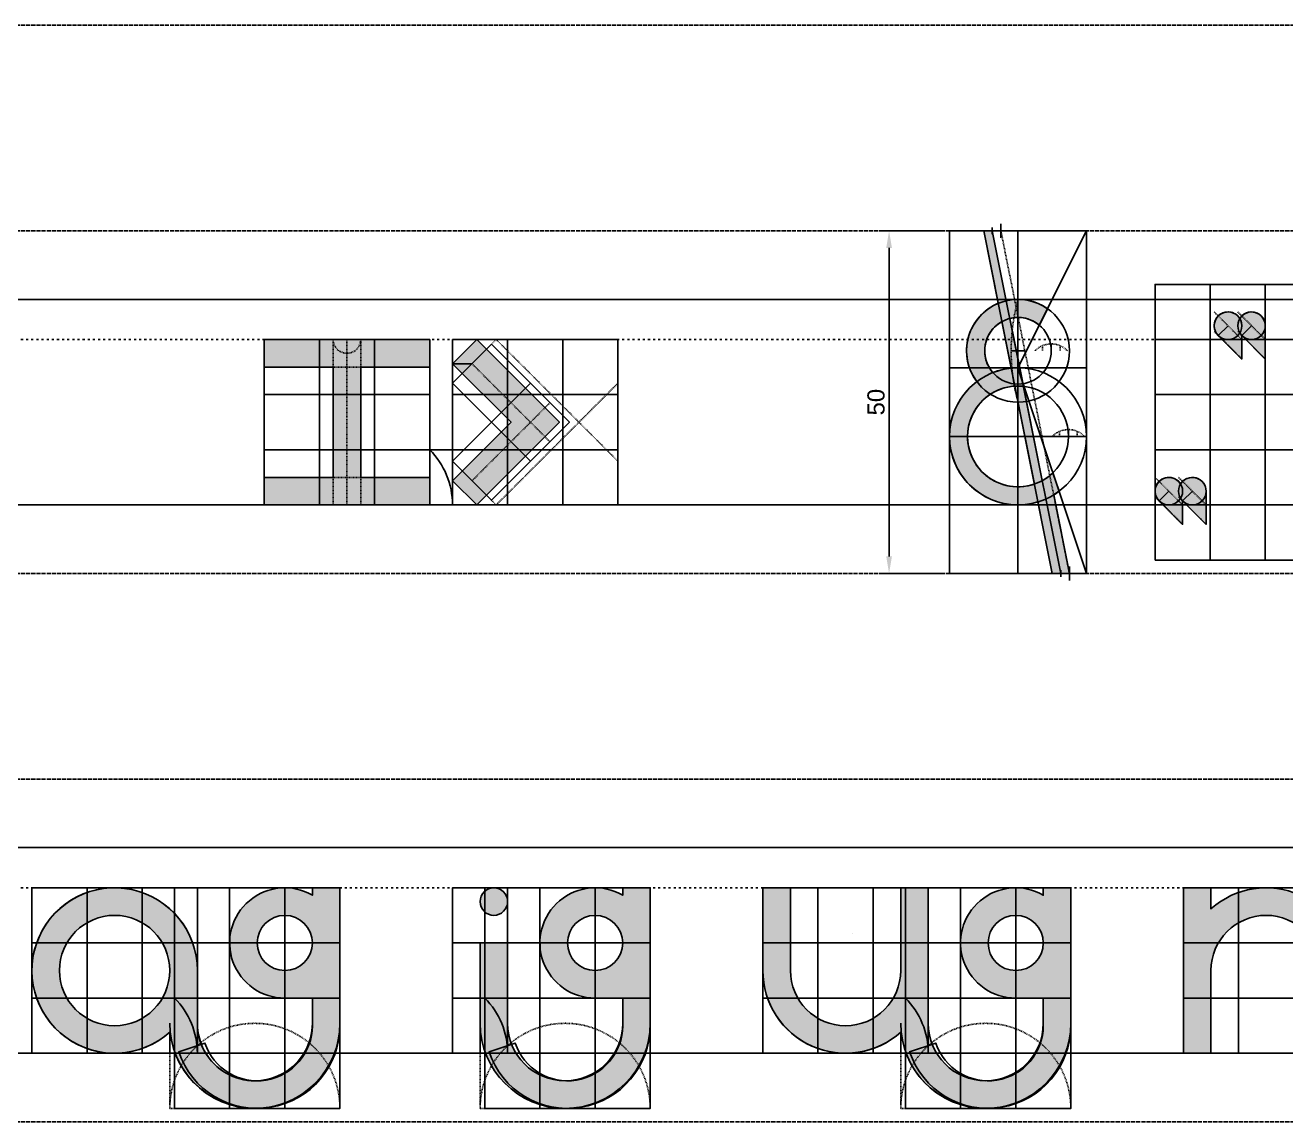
# Model space of a CAD drawing. Header units: millimetres. Extents: x -19 to 3010, y -292 to 470.
# Drawn here: x 1765.1 to 1949.1, y -250 to -90 of the extents above; entities that cross this region are included whole.
import ezdxf

# ---------------------------------------------------------------- set-up
doc = ezdxf.new("R2010")
doc.units = ezdxf.units.MM
doc.linetypes.add('ACAD_ISO02W100', pattern=[15, 12, -3])
doc.linetypes.add('ACAD_ISO03W100', pattern=[30, 12, -18])
for name, color, linetype in [('GUIDES', 252, 'Continuous'), ('guides_minor', 12, 'Continuous'), ('Lettering', 7, 'Continuous'), ('LINES', 252, 'Continuous'), ('Outlines', 5, 'Continuous')]:
    doc.layers.add(name, color=color, linetype=linetype)
doc.styles.get("Standard").update_dxf_attribs({"font": 'arial.ttf'})
doc.dimstyles.new('ISO-25', dxfattribs={"dimtxt": 2.5, "dimasz": 2.5, "dimexe": 1.25, "dimexo": 0.625, "dimtad": 1, "dimtxsty": 'Standard', "dimcen": 2.5, "dimadec": 0, "dimazin": 0, "dimtfac": 1, "dimtmove": 0, "dimatfit": 3, "dimfxl": 1, "dimarcsym": 0})

# ---------------------------------------------------------------- blocks, each defined once
blk = doc.blocks.new('*D35')
at = {"layer": 'Defpoints', "color": 0, "transparency": 16777216}
for p in [(1900.000000000001, -120.0000000000001), (1891.189309960812, -170.0000000000001), (1900.000000000001, -170.0000000000001)]:
    blk.add_point(p, dxfattribs=at)
at = {"layer": 'guides_minor', "color": 0, "lineweight": -2, "transparency": 16777216}
for p, q in [((1899.375000000001, -120.0000000000001), (1889.939309960812, -120.0000000000001)), ((1891.189309960812, -122.5000000000001), (1891.189309960812, -167.5000000000001)), ((1899.375000000001, -170.0000000000001), (1889.939309960812, -170.0000000000001))]:
    blk.add_line(p, q, dxfattribs=at)
at = {"layer": 'guides_minor', "color": 0, "transparency": 16777216}
for points in [[(1890.772643294146, -122.5000000000001), (1891.605976627479, -122.5000000000001), (1891.189309960812, -120.0000000000001)], [(1890.772643294146, -167.5000000000001), (1891.605976627479, -167.5000000000001), (1891.189309960812, -170.0000000000001)]]:
    blk.add_solid(points, dxfattribs=at)
at = {"layer": 'guides_minor', "color": 0, "transparency": 16777216, "insert": (1889.287877491508, -145.0000000000006), "char_height": 2.5, "attachment_point": 5, "rotation": 90}
blk.add_mtext('50', dxfattribs=at)

msp = doc.modelspace()

# ---------------------------------------------------------------- hatches: boundary and pattern name
at = {"layer": 'Lettering'}
h = msp.add_hatch(color=256, dxfattribs=at)
h.dxf.hatch_style = 1
edge = h.paths.add_edge_path(flags=16)
edge.add_line((1907.649880031897, -133.2494001594819), (1909.009828545175, -140.0491427258729))
edge.add_arc((1909.999999999999, -149.9999999999974), 9.999999999997348, 95.68257616490367, 111.4656151272185)
edge.add_arc((1910, -137.5), 4.857022016492215, 118.93782713815031, 221.111592583332, ccw=False)
edge = h.paths.add_edge_path(flags=16)
edge.add_line((1909.531581032242, -142.6579051612094), (1912.391495890835, -156.9574794541753))
edge.add_arc((1910.000000000001, -149.9999999999999), 7.35702201649214, 93.65047107890302, 288.9693938691389, ccw=False)
edge = h.paths.add_edge_path()
edge.add_line((1910.25, -140), (1908.808289049058, -132.7914452452907))
edge.add_arc((1910, -137.5), 4.857022016492218, 50.126738115094895, 104.2030126055655, ccw=False)
edge.add_line((1913.113795773895, -133.7724084522092), (1914.316624790355, -131.3667504192892))
edge.add_arc((1910, -137.5), 7.500000000000038, 54.86184382347548, 103.183037244728)
edge.add_line((1908.289530302748, -130.1976515137401), (1906.25, -120))
edge.add_line((1906.25, -120), (1905, -120))
edge.add_line((1905, -120), (1907.115384615385, -130.5769230769231))
edge.add_arc((1910, -137.5000000000001), 7.499999999999982, 112.6198649480393, 216.8698976458435)
edge.add_arc((1910, -150.0000000000001), 10.00000000000005, 126.8698976458438, 286.9372887831337)
edge.add_line((1912.913248377902, -159.5662418895118), (1915, -170))
edge.add_line((1915, -170), (1917.5, -170))
edge.add_line((1917.5, -170), (1915.207427313526, -158.5371365676289))
edge.add_arc((1910, -150.0000000000011), 9.999999999999265, 301.3820856442624, 306.8698976458488)
edge.add_line((1916, -158.0000000000001), (1915.100613552064, -155.3018406561922))
edge.add_arc((1910, -149.9999999999996), 7.357022016492848, 298.761003870647, 313.8917974756862, ccw=False)
edge.add_line((1913.539883663024, -156.4494183151202), (1910.25, -140))
h = msp.add_hatch(color=256, dxfattribs=at)
h.dxf.hatch_style = 1
edge = h.paths.add_edge_path()
edge.add_arc((1944.082912447177, -133.8460197409578), 2.011844635311142, 360, 508.6002851907454, ccw=False)
edge.add_line((1946.094757082487, -133.8460197409578), (1946.094757082488, -138.7030423449138))
edge.add_line((1946.094757082488, -138.7030423449138), (1942.660323462854, -135.2686087252798))
edge.add_line((1942.660323462854, -135.2686087252798), (1942.660323462854, -138.7030423449138))
edge.add_line((1942.660323462854, -138.7030423449138), (1939.225889843221, -135.26860872528))
edge.add_arc((1940.648478827543, -133.846019740975), 2.011844635299109, 31.399714810037608, 224.9999999996446, ccw=False)
h = msp.add_hatch(color=256, dxfattribs=at)
h.dxf.hatch_style = 1
h.paths.add_polyline_path([(1800, -135.857864376269), (1800, -139.8815536468909), (1810.059223176554, -139.8815536468909), (1810.059223176554, -155.9763107293782), (1800, -155.9763107293782), (1800, -160), (1824.142135623731, -160), (1824.142135623731, -155.976310729378), (1814.082912447177, -155.9763107293783), (1814.082912447176, -139.8815536468909), (1824.142135623731, -139.8815536468909), (1824.142135623731, -135.857864376269)])
h.paths.add_polyline_path([(1831.011002862998, -135.8578643762693), (1827.475468957064, -139.3933982822019), (1836.011002862997, -147.9289321881347), (1827.475468957065, -156.4644660940674), (1831.011002862997, -160.0000000000003), (1843.082070674863, -147.9289321881348)])
h = msp.add_hatch(color=256, dxfattribs=at)
h.dxf.hatch_style = 1
edge = h.paths.add_edge_path()
edge.add_arc((1935.446278254944, -157.9881553646887), 2.011844635311142, 360, 508.6002851907454, ccw=False)
edge.add_line((1937.458122890255, -157.9881553646887), (1937.458122890255, -162.8451779686447))
edge.add_line((1937.458122890255, -162.8451779686447), (1934.023689270622, -159.4107443490107))
edge.add_line((1934.023689270622, -159.4107443490107), (1934.023689270622, -162.8451779686447))
edge.add_line((1934.023689270622, -162.8451779686447), (1930.589255650989, -159.4107443490109))
edge.add_arc((1932.011844635311, -157.988155364706), 2.011844635299109, 31.399714810037608, 224.9999999996446, ccw=False)
h = msp.add_hatch(color=256, dxfattribs=at)
h.dxf.hatch_style = 1
edge = h.paths.add_edge_path(flags=16)
edge.add_arc((1778.165824894352, -227.9289321881345), 8.04737854124346, 0, 360)
edge = h.paths.add_edge_path(flags=16)
edge.add_arc((1802.998316455371, -223.9052429175127), 4.023689270621844, 0, 360)
edge = h.paths.add_edge_path()
edge.add_arc((1798.629449216106, -235.6311327641399), 8.392556509888436, 179.9999999767458, 360.0000000232542)
edge.add_line((1807.022005725993, -235.6311327641399), (1807.022005725993, -231.9526214587563))
edge.add_line((1807.022005725993, -231.9526214587563), (1802.998316455372, -231.9526214587564))
edge.add_arc((1802.998316455372, -223.9052429175127), 8.047378541243626, 60.00000000000159, 270, ccw=False)
edge.add_line((1807.022005725993, -216.9360086669259), (1807.022005725993, -215.857864376269))
edge.add_line((1807.022005725993, -215.857864376269), (1811.045694996615, -215.857864376269))
edge.add_line((1811.045694996615, -215.857864376269), (1811.045694996615, -235.6311327607337))
edge.add_arc((1798.62944921611, -235.6311327607341), 12.41624578050494, -174.27204695469925, 2.1032064978498966e-12, ccw=False)
edge.add_arc((1778.165824894352, -227.9289321881346), 12.07106781186576, 2.8421709430404007e-13, 312.2063314718353, ccw=False)
edge.add_line((1790.236892706218, -227.9289321881345), (1790.236892706218, -235.6311327641399))
h = msp.add_hatch(color=256, dxfattribs=at)
h.dxf.hatch_style = 1
edge = h.paths.add_edge_path()
edge.add_line((1852.307960518083, -235.6311327607337), (1852.307960518083, -231.9526214587563))
edge.add_line((1852.307960518083, -231.9526214587563), (1848.284271247462, -231.9526214587564))
edge.add_arc((1848.284271247462, -223.9052429175127), 8.047378541243688, 60.00000000000159, 270, ccw=False)
edge.add_line((1852.307960518083, -216.9360086669259), (1852.307960518083, -215.857864376269))
edge.add_line((1852.307960518083, -215.857864376269), (1856.331649788705, -215.857864376269))
edge.add_line((1856.331649788705, -215.857864376269), (1856.331649788705, -235.6311327607337))
edge.add_arc((1843.915404008195, -235.6311327607337), 12.41624578050983, -180, 0, ccw=False)
edge.add_line((1831.499158227685, -235.6311327607337), (1831.499158227685, -223.9052429175127))
edge.add_line((1831.499158227685, -223.9052429175127), (1835.522847498307, -223.9052429175127))
edge.add_line((1835.522847498307, -223.9052429175127), (1835.522847498307, -235.6311327607337))
edge.add_arc((1843.915404008195, -235.6311327607337), 8.392556509887982, 180, 360)
edge = h.paths.add_edge_path(flags=17)
edge.add_arc((1833.511002862997, -217.86970901158), 2.011844635310979, 0, 360)
edge = h.paths.add_edge_path(flags=16)
edge.add_arc((1848.284271247462, -223.9052429175127), 4.023689270621844, 0, 360)
h = msp.add_hatch(color=256, dxfattribs=at)
h.dxf.hatch_style = 1
edge = h.paths.add_edge_path()
edge.add_arc((1905.296115882772, -235.6311327607337), 8.392556509888209, -180, 0, ccw=False)
edge.add_line((1896.903559372884, -235.6311327607337), (1896.903559372884, -215.8578643762691))
edge.add_line((1896.903559372884, -215.8578643762691), (1892.879870102262, -215.8578643762691))
edge.add_line((1892.879870102262, -215.8578643762691), (1892.879870102262, -227.9289321881346))
edge.add_arc((1884.832491561019, -227.9289321881346), 8.047378541243688, -180, 0, ccw=False)
edge.add_line((1876.785113019775, -227.9289321881346), (1876.785113019775, -215.8578643762691))
edge.add_line((1876.785113019775, -215.8578643762691), (1872.761423749153, -215.8578643762691))
edge.add_line((1872.761423749153, -215.8578643762691), (1872.761423749153, -227.9289321881346))
edge.add_arc((1884.832491561019, -227.9289321881342), 12.07106781186576, 180.0000000000016, 312.2063314717713)
edge.add_arc((1905.296115882772, -235.6311327607347), 12.4162457805105, 185.7279530453359, 360.0000000000045)
edge.add_line((1917.712361663283, -235.6311327607337), (1917.712361663283, -215.8578643762692))
edge.add_line((1917.712361663283, -215.8578643762692), (1913.688672392661, -215.8578643762692))
edge.add_line((1913.68867239266, -215.8578643762692), (1913.68867239266, -216.936008666926))
edge.add_arc((1909.664983122039, -223.9052429175129), 8.047378541243626, 60.00000000000161, 270)
edge.add_line((1909.664983122039, -231.9526214587565), (1913.68867239266, -231.9526214587564))
edge.add_line((1913.68867239266, -231.9526214587564), (1913.68867239266, -235.6311327607337))
edge = h.paths.add_edge_path(flags=16)
edge.add_arc((1909.664983122039, -223.9052429175129), 4.023689270621844, 0, 360)
h = msp.add_hatch(color=256, dxfattribs=at)
h.dxf.hatch_style = 1
edge = h.paths.add_edge_path()
edge.add_line((1975.069384267238, -235.6311327607338), (1975.069384267238, -231.9526214587563))
edge.add_line((1975.069384267238, -231.9526214587563), (1971.045694996616, -231.9526214587564))
edge.add_arc((1971.045694996616, -223.9052429175127), 8.047378541243688, 60.00000000000159, 270, ccw=False)
edge.add_line((1975.069384267238, -216.9360086669259), (1975.069384267238, -215.857864376269))
edge.add_line((1975.069384267238, -215.857864376269), (1979.09307353786, -215.857864376269))
edge.add_line((1979.09307353786, -215.857864376269), (1979.093073537859, -235.6311327607338))
edge.add_arc((1966.67682775735, -235.6311327607338), 12.41624578050983, -180, 0, ccw=False)
edge.add_line((1954.26058197684, -235.6311327607338), (1954.26058197684, -227.9289321881345))
edge.add_arc((1946.213203435596, -227.9289321881345), 8.047378541243688, 0, 180)
edge.add_line((1938.165824894353, -227.9289321881345), (1938.165824894353, -240))
edge.add_line((1938.165824894353, -240), (1934.142135623731, -240))
edge.add_line((1934.142135623731, -240), (1934.142135623731, -215.857864376269))
edge.add_line((1934.142135623731, -215.857864376269), (1938.165824894353, -215.857864376269))
edge.add_line((1938.165824894353, -215.857864376269), (1938.165824894353, -218.9316894586876))
edge.add_arc((1946.213203435596, -227.9289321881346), 12.0710678118654, 2.8421709430404007e-13, 131.8103148957777, ccw=False)
edge.add_line((1958.284271247462, -227.9289321881345), (1958.284271247462, -235.6311327607338))
edge.add_arc((1966.67682775735, -235.6311327607338), 8.392556509887982, 180, 360)
edge = h.paths.add_edge_path(flags=16)
edge.add_arc((1971.045694996616, -223.9052429175127), 4.023689270621844, 0, 360)

# ---------------------------------------------------------------- linework, layer by layer
at = {"layer": 'GUIDES', "linetype": 'ACAD_ISO02W100', "ltscale": 0.005}
for p, q in [((1812.071067811866, -135.857864376269), (1812.071067811866, -160)), ((1800, -139.8815536468909), (1824.142135623731, -139.8815536468909)), ((1800, -155.9763107293782), (1824.142135623731, -155.9763107293782))]:
    msp.add_line(p, q, dxfattribs=at)
at = {"layer": 'GUIDES'}
for points in [[(1900, -130), (1910, -130), (1910, -120), (1900, -120)], [(1910, -130), (1920, -130), (1920, -120), (1910, -120)], [(1930, -135.857864376269), (1938.047378541244, -135.857864376269), (1938.047378541244, -127.8104858350254), (1930, -127.8104858350254)], [(1938.047378541244, -135.857864376269), (1946.094757082487, -135.857864376269), (1946.094757082487, -127.8104858350254), (1938.047378541244, -127.8104858350254)], [(1946.094757082487, -135.857864376269), (1954.142135623731, -135.857864376269), (1954.142135623731, -127.8104858350254), (1946.094757082487, -127.8104858350254)], [(1900, -140), (1910, -140), (1910, -130), (1900, -130)], [(1910, -140), (1920, -140), (1920, -130), (1910, -130)], [(1800, -143.9052429175127), (1808.047378541244, -143.9052429175127), (1808.047378541244, -135.857864376269), (1800, -135.857864376269)], [(1808.047378541244, -143.9052429175127), (1816.094757082487, -143.9052429175127), (1816.094757082487, -135.857864376269), (1808.047378541244, -135.857864376269)], [(1816.094757082487, -143.9052429175127), (1824.142135623731, -143.9052429175127), (1824.142135623731, -135.857864376269), (1816.094757082487, -135.857864376269)], [(1827.475468957065, -143.905242917513), (1835.522847498308, -143.905242917513), (1835.522847498308, -135.8578643762693), (1827.475468957065, -135.8578643762693)], [(1835.522847498308, -143.905242917513), (1843.570226039552, -143.905242917513), (1843.570226039552, -135.8578643762693), (1835.522847498308, -135.8578643762693)], [(1843.570226039552, -143.905242917513), (1851.617604580795, -143.905242917513), (1851.617604580795, -135.8578643762693), (1843.570226039552, -135.8578643762693)], [(1930, -143.9052429175127), (1938.047378541244, -143.9052429175127), (1938.047378541244, -135.857864376269), (1930, -135.857864376269)], [(1938.047378541244, -143.9052429175127), (1946.094757082487, -143.9052429175127), (1946.094757082487, -135.857864376269), (1938.047378541244, -135.857864376269)], [(1946.094757082487, -143.9052429175127), (1954.142135623731, -143.9052429175127), (1954.142135623731, -135.857864376269), (1946.094757082487, -135.857864376269)], [(1900, -150), (1910, -150), (1910, -140), (1900, -140)], [(1910, -150), (1920, -150), (1920, -140), (1910, -140)], [(1800, -151.9526214587563), (1808.047378541244, -151.9526214587563), (1808.047378541244, -143.9052429175127), (1800, -143.9052429175127)], [(1808.047378541244, -151.9526214587563), (1816.094757082487, -151.9526214587563), (1816.094757082487, -143.9052429175127), (1808.047378541244, -143.9052429175127)], [(1816.094757082487, -151.9526214587563), (1824.142135623731, -151.9526214587563), (1824.142135623731, -143.9052429175127), (1816.094757082487, -143.9052429175127)], [(1827.475468957065, -151.9526214587566), (1835.522847498308, -151.9526214587566), (1835.522847498308, -143.905242917513), (1827.475468957065, -143.905242917513)], [(1835.522847498308, -151.9526214587566), (1843.570226039552, -151.9526214587566), (1843.570226039552, -143.905242917513), (1835.522847498308, -143.905242917513)], [(1843.570226039552, -151.9526214587566), (1851.617604580795, -151.9526214587566), (1851.617604580795, -143.905242917513), (1843.570226039552, -143.905242917513)], [(1930, -151.9526214587563), (1938.047378541244, -151.9526214587563), (1938.047378541244, -143.9052429175127), (1930, -143.9052429175127)], [(1938.047378541244, -151.9526214587563), (1946.094757082487, -151.9526214587563), (1946.094757082487, -143.9052429175127), (1938.047378541244, -143.9052429175127)], [(1946.094757082487, -151.9526214587563), (1954.142135623731, -151.9526214587563), (1954.142135623731, -143.9052429175127), (1946.094757082487, -143.9052429175127)], [(1900, -160), (1910, -160), (1910, -150), (1900, -150)], [(1910, -160), (1920, -160), (1920, -150), (1910, -150)], [(1800, -160), (1808.047378541244, -160), (1808.047378541244, -151.9526214587563), (1800, -151.9526214587563)], [(1808.047378541244, -160), (1816.094757082487, -160), (1816.094757082487, -151.9526214587563), (1808.047378541244, -151.9526214587563)], [(1816.094757082487, -160), (1824.142135623731, -160), (1824.142135623731, -151.9526214587563), (1816.094757082487, -151.9526214587563)], [(1827.475468957065, -160.0000000000003), (1824.142135623731, -160.0000000000003), (1824.142135623731, -151.9526214587566), (1827.475468957065, -151.9526214587566)], [(1827.475468957065, -160.0000000000003), (1835.522847498308, -160.0000000000003), (1835.522847498308, -151.9526214587566), (1827.475468957065, -151.9526214587566)], [(1835.522847498308, -160.0000000000003), (1843.570226039552, -160.0000000000003), (1843.570226039552, -151.9526214587566), (1835.522847498308, -151.9526214587566)], [(1843.570226039552, -160.0000000000003), (1851.617604580795, -160.0000000000003), (1851.617604580795, -151.9526214587566), (1843.570226039552, -151.9526214587566)], [(1930, -160), (1938.047378541244, -160), (1938.047378541244, -151.9526214587563), (1930, -151.9526214587563)], [(1938.047378541244, -160), (1946.094757082487, -160), (1946.094757082487, -151.9526214587563), (1938.047378541244, -151.9526214587563)], [(1946.094757082487, -160), (1954.142135623731, -160), (1954.142135623731, -151.9526214587563), (1946.094757082487, -151.9526214587563)], [(1900, -170), (1910, -170), (1910, -160), (1900, -160)], [(1910, -170), (1920, -170), (1920, -160), (1910, -160)], [(1930, -168.0473785412437), (1938.047378541244, -168.0473785412437), (1938.047378541244, -160), (1930, -160)], [(1938.047378541244, -168.0473785412437), (1946.094757082487, -168.0473785412437), (1946.094757082487, -160), (1938.047378541244, -160)], [(1946.094757082487, -168.0473785412437), (1954.142135623731, -168.0473785412437), (1954.142135623731, -160), (1946.094757082487, -160)], [(1766.094757082487, -223.9052429175127), (1774.142135623731, -223.9052429175127), (1774.142135623731, -215.857864376269), (1766.094757082487, -215.857864376269)], [(1774.142135623731, -223.9052429175127), (1782.189514164975, -223.9052429175127), (1782.189514164975, -215.857864376269), (1774.142135623731, -215.857864376269)], [(1782.189514164975, -223.9052429175127), (1790.236892706218, -223.9052429175127), (1790.236892706218, -215.857864376269), (1782.189514164975, -215.857864376269)], [(1786.903559372885, -223.9052429175128), (1794.950937914129, -223.9052429175128), (1794.950937914129, -215.8578643762691), (1786.903559372885, -215.8578643762691)], [(1794.950937914129, -223.9052429175128), (1802.998316455372, -223.9052429175128), (1802.998316455372, -215.8578643762691), (1794.950937914129, -215.8578643762691)], [(1802.998316455372, -223.9052429175128), (1811.045694996616, -223.9052429175128), (1811.045694996616, -215.8578643762691), (1802.998316455372, -215.8578643762691)], [(1827.475468957065, -223.9052429175127), (1835.522847498308, -223.9052429175127), (1835.522847498308, -215.857864376269), (1827.475468957065, -215.857864376269)], [(1832.189514164975, -223.9052429175128), (1840.236892706219, -223.9052429175128), (1840.236892706219, -215.8578643762691), (1832.189514164975, -215.8578643762691)], [(1840.236892706219, -223.9052429175128), (1848.284271247463, -223.9052429175128), (1848.284271247463, -215.8578643762691), (1840.236892706219, -215.8578643762691)], [(1848.284271247463, -223.9052429175128), (1856.331649788706, -223.9052429175128), (1856.331649788706, -215.8578643762691), (1848.284271247463, -215.8578643762691)], [(1872.761423749154, -223.9052429175128), (1880.808802290398, -223.9052429175128), (1880.808802290398, -215.8578643762691), (1872.761423749154, -215.8578643762691)], [(1880.808802290398, -223.9052429175128), (1888.856180831642, -223.9052429175128), (1888.856180831642, -215.8578643762691), (1880.808802290398, -215.8578643762691)], [(1888.856180831642, -223.9052429175128), (1896.903559372886, -223.9052429175128), (1896.903559372886, -215.8578643762691), (1888.856180831642, -215.8578643762691)], [(1893.570226039552, -223.9052429175129), (1901.617604580796, -223.9052429175129), (1901.617604580796, -215.8578643762692), (1893.570226039552, -215.8578643762692)], [(1901.617604580796, -223.9052429175129), (1909.66498312204, -223.9052429175129), (1909.66498312204, -215.8578643762692), (1901.617604580796, -215.8578643762692)], [(1909.66498312204, -223.9052429175129), (1917.712361663283, -223.9052429175129), (1917.712361663283, -215.8578643762692), (1909.66498312204, -215.8578643762692)], [(1934.142135623732, -223.9052429175127), (1942.189514164976, -223.9052429175127), (1942.189514164976, -215.857864376269), (1934.142135623732, -215.857864376269)], [(1942.189514164976, -223.9052429175127), (1950.236892706219, -223.9052429175127), (1950.236892706219, -215.857864376269), (1942.189514164976, -215.857864376269)], [(1885.857864376269, -222.4973756355321), (1885.857864376269, -222.4973756355321)], [(1766.094757082487, -231.9526214587563), (1774.142135623731, -231.9526214587563), (1774.142135623731, -223.9052429175127), (1766.094757082487, -223.9052429175127)], [(1774.142135623731, -231.9526214587563), (1782.189514164975, -231.9526214587563), (1782.189514164975, -223.9052429175127), (1774.142135623731, -223.9052429175127)], [(1782.189514164975, -231.9526214587563), (1790.236892706218, -231.9526214587563), (1790.236892706218, -223.9052429175127), (1782.189514164975, -223.9052429175127)], [(1786.903559372885, -231.9526214587564), (1794.950937914129, -231.9526214587564), (1794.950937914129, -223.9052429175128), (1786.903559372885, -223.9052429175128)], [(1794.950937914129, -231.9526214587564), (1802.998316455372, -231.9526214587564), (1802.998316455372, -223.9052429175128), (1794.950937914129, -223.9052429175128)], [(1802.998316455372, -231.9526214587564), (1811.045694996616, -231.9526214587564), (1811.045694996616, -223.9052429175128), (1802.998316455372, -223.9052429175128)], [(1827.475468957065, -231.9526214587563), (1835.522847498308, -231.9526214587563), (1835.522847498308, -223.9052429175127), (1827.475468957065, -223.9052429175127)], [(1832.189514164975, -231.9526214587564), (1840.236892706219, -231.9526214587564), (1840.236892706219, -223.9052429175128), (1832.189514164975, -223.9052429175128)], [(1840.236892706219, -231.9526214587564), (1848.284271247463, -231.9526214587564), (1848.284271247463, -223.9052429175128), (1840.236892706219, -223.9052429175128)], [(1848.284271247463, -231.9526214587564), (1856.331649788706, -231.9526214587564), (1856.331649788706, -223.9052429175128), (1848.284271247463, -223.9052429175128)], [(1872.761423749154, -231.9526214587564), (1880.808802290398, -231.9526214587564), (1880.808802290398, -223.9052429175128), (1872.761423749154, -223.9052429175128)], [(1880.808802290398, -231.9526214587564), (1888.856180831642, -231.9526214587564), (1888.856180831642, -223.9052429175128), (1880.808802290398, -223.9052429175128)], [(1888.856180831642, -231.9526214587564), (1896.903559372886, -231.9526214587564), (1896.903559372886, -223.9052429175128), (1888.856180831642, -223.9052429175128)], [(1893.570226039552, -231.9526214587564), (1901.617604580796, -231.9526214587564), (1901.617604580796, -223.9052429175129), (1893.570226039552, -223.9052429175129)], [(1901.617604580796, -231.9526214587564), (1909.66498312204, -231.9526214587564), (1909.66498312204, -223.9052429175129), (1901.617604580796, -223.9052429175129)], [(1909.66498312204, -231.9526214587564), (1917.712361663283, -231.9526214587564), (1917.712361663283, -223.9052429175129), (1909.66498312204, -223.9052429175129)], [(1934.142135623732, -231.9526214587563), (1942.189514164976, -231.9526214587563), (1942.189514164976, -223.9052429175127), (1934.142135623732, -223.9052429175127)], [(1942.189514164976, -231.9526214587563), (1950.236892706219, -231.9526214587563), (1950.236892706219, -223.9052429175127), (1942.189514164976, -223.9052429175127)], [(1766.094757082487, -240), (1774.142135623731, -240), (1774.142135623731, -231.9526214587563), (1766.094757082487, -231.9526214587563)], [(1774.142135623731, -240), (1782.189514164975, -240), (1782.189514164975, -231.9526214587563), (1774.142135623731, -231.9526214587563)], [(1782.189514164975, -240), (1790.236892706218, -240), (1790.236892706218, -231.9526214587563), (1782.189514164975, -231.9526214587563)], [(1786.903559372885, -240.0000000000001), (1794.950937914129, -240.0000000000001), (1794.950937914129, -231.9526214587564), (1786.903559372885, -231.9526214587564)], [(1790.236892706218, -240), (1786.903559372885, -240), (1786.903559372885, -231.9526214587563), (1790.236892706218, -231.9526214587563)], [(1794.950937914129, -240.0000000000001), (1802.998316455372, -240.0000000000001), (1802.998316455372, -231.9526214587564), (1794.950937914129, -231.9526214587564)], [(1802.998316455372, -240.0000000000001), (1811.045694996616, -240.0000000000001), (1811.045694996616, -231.9526214587564), (1802.998316455372, -231.9526214587564)], [(1827.475468957065, -240), (1835.522847498308, -240), (1835.522847498308, -231.9526214587563), (1827.475468957065, -231.9526214587563)], [(1832.189514164975, -240.0000000000001), (1840.236892706219, -240.0000000000001), (1840.236892706219, -231.9526214587564), (1832.189514164975, -231.9526214587564)], [(1835.522847498308, -240), (1832.189514164975, -240), (1832.189514164975, -231.9526214587563), (1835.522847498308, -231.9526214587563)], [(1840.236892706219, -240.0000000000001), (1848.284271247463, -240.0000000000001), (1848.284271247463, -231.9526214587564), (1840.236892706219, -231.9526214587564)], [(1848.284271247463, -240.0000000000001), (1856.331649788706, -240.0000000000001), (1856.331649788706, -231.9526214587564), (1848.284271247463, -231.9526214587564)], [(1872.761423749154, -240.0000000000001), (1880.808802290398, -240.0000000000001), (1880.808802290398, -231.9526214587564), (1872.761423749154, -231.9526214587564)], [(1880.808802290398, -240.0000000000001), (1888.856180831642, -240.0000000000001), (1888.856180831642, -231.9526214587564), (1880.808802290398, -231.9526214587564)], [(1888.856180831642, -240.0000000000001), (1896.903559372886, -240.0000000000001), (1896.903559372886, -231.9526214587564), (1888.856180831642, -231.9526214587564)], [(1893.570226039552, -240.0000000000001), (1901.617604580796, -240.0000000000001), (1901.617604580796, -231.9526214587564), (1893.570226039552, -231.9526214587564)], [(1896.903559372886, -240.0000000000001), (1893.570226039552, -240.0000000000001), (1893.570226039552, -231.9526214587564), (1896.903559372886, -231.9526214587564)], [(1901.617604580796, -240.0000000000001), (1909.66498312204, -240.0000000000001), (1909.66498312204, -231.9526214587564), (1901.617604580796, -231.9526214587564)], [(1909.66498312204, -240.0000000000001), (1917.712361663283, -240.0000000000001), (1917.712361663283, -231.9526214587564), (1909.66498312204, -231.9526214587564)], [(1934.142135623732, -240), (1942.189514164976, -240), (1942.189514164976, -231.9526214587563), (1934.142135623732, -231.9526214587563)], [(1942.189514164976, -240), (1950.236892706219, -240), (1950.236892706219, -231.9526214587563), (1942.189514164976, -231.9526214587563)], [(1786.903559372885, -248.0473785412437), (1794.950937914129, -248.0473785412437), (1794.950937914129, -240.0000000000001), (1786.903559372885, -240.0000000000001)], [(1794.950937914129, -248.0473785412437), (1802.998316455372, -248.0473785412437), (1802.998316455372, -240.0000000000001), (1794.950937914129, -240.0000000000001)], [(1802.998316455372, -248.0473785412437), (1811.045694996616, -248.0473785412437), (1811.045694996616, -240.0000000000001), (1802.998316455372, -240.0000000000001)], [(1832.189514164975, -248.0473785412437), (1840.236892706219, -248.0473785412437), (1840.236892706219, -240.0000000000001), (1832.189514164975, -240.0000000000001)], [(1840.236892706219, -248.0473785412437), (1848.284271247463, -248.0473785412437), (1848.284271247463, -240.0000000000001), (1840.236892706219, -240.0000000000001)], [(1848.284271247463, -248.0473785412437), (1856.331649788706, -248.0473785412437), (1856.331649788706, -240.0000000000001), (1848.284271247463, -240.0000000000001)], [(1893.570226039552, -248.0473785412438), (1901.617604580796, -248.0473785412438), (1901.617604580796, -240.0000000000001), (1893.570226039552, -240.0000000000001)], [(1901.617604580796, -248.0473785412438), (1909.66498312204, -248.0473785412438), (1909.66498312204, -240.0000000000001), (1901.617604580796, -240.0000000000001)], [(1909.66498312204, -248.0473785412438), (1917.712361663283, -248.0473785412438), (1917.712361663283, -240.0000000000001), (1909.66498312204, -240.0000000000001)]]:
    msp.add_lwpolyline(points, close=True, dxfattribs=at)
for centre, radius, end in [((1816.094757082487, -160.0000000000003), 11.38071187457698, 45.00000000000821), ((1778.856180831641, -240), 11.38071187457704, 45.00000000000818), ((1824.142135623732, -240), 11.38071187457704, 45.00000000000818), ((1885.522847498309, -240.0000000000001), 11.38071187457704, 45.00000000000818)]:
    msp.add_arc(centre, radius, 0, end, dxfattribs=at)
at = {"layer": 'guides_minor'}
for p, q in [((1906.25, -120.5), (1906.25, -119.5)), ((1907.5, -121), (1907.5, -119)), ((1905, -120), (1915, -170)), ((1906.25, -120), (1916.25, -170)), ((1920, -120), (1910, -140)), ((1940.648478827543, -133.8460197409578), (1939.225889843221, -135.26860872528)), ((1944.082912447176, -133.8460197409578), (1942.660323462854, -135.26860872528)), ((1911, -137.5), (1909, -137.5)), ((1914.857022016492, -137.5000000000004), (1914.857022016492, -136.5000000000003)), ((1830.320646925709, -139.3933982822021), (1827.475468957065, -139.3933982822022)), ((1910, -140), (1920, -170)), ((1917.357022016492, -150.0000000000004), (1917.357022016492, -149.0000000000003)), ((1932.011844635311, -157.9881553646887), (1930.589255650988, -159.4107443490109)), ((1935.446278254944, -157.9881553646887), (1934.023689270622, -159.4107443490109)), ((1917.5, -171), (1917.5, -169)), ((1916.25, -170.5), (1916.25, -169.5))]:
    msp.add_line(p, q, dxfattribs=at)
at = {"layer": 'guides_minor', "linetype": 'ACAD_ISO03W100', "ltscale": 0.005}
msp.add_line((1907.5, -120), (1917.5, -170), dxfattribs=at)
at = {"layer": 'guides_minor', "linetype": 'ACAD_ISO02W100', "ltscale": 0.005}
for p, q in [((1938.636634192232, -131.8341751056468), (1942.660323462854, -135.8578643762687)), ((1942.071067811866, -131.8341751056468), (1946.094757082487, -135.8578643762687)), ((1810.059223176554, -135.857864376269), (1810.059223176554, -160)), ((1814.082912447176, -135.857864376269), (1814.082912447176, -160)), ((1833.165824894353, -136.5482203135578), (1833.856180831642, -135.8578643762693)), ((1833.856180831642, -135.8578643762693), (1851.617604580795, -153.6192881254233)), ((1938.636634192232, -134.6793530742917), (1942.660323462854, -138.7030423449138)), ((1942.071067811866, -134.6793530742917), (1946.094757082488, -138.7030423449138)), ((1913.576831328916, -136.7603387571891), (1913.576831328916, -137.5000000000004)), ((1916.137212704069, -136.7603387571891), (1916.137212704069, -137.5000000000004)), ((1830.320646925709, -139.3933982822021), (1841.701358800286, -150.774110156779)), ((1833.856180831641, -160.0000000000003), (1851.617604580795, -142.2385762508463)), ((1830.320646925709, -156.4644660940676), (1841.701358800286, -145.0837542194906)), ((1916.076831328916, -149.2603387571891), (1916.076831328916, -150.0000000000004)), ((1918.637212704069, -149.2603387571891), (1918.637212704069, -150.0000000000004)), ((1930, -155.9763107293778), (1934.023689270622, -159.9999999999997)), ((1933.434433619633, -155.9763107293778), (1937.458122890255, -159.9999999999997)), ((1833.165824894353, -159.3096440627118), (1833.856180831641, -160.0000000000003)), ((1930, -158.8214886980226), (1934.023689270622, -162.8451779686447)), ((1933.434433619634, -158.8214886980226), (1937.458122890255, -162.8451779686447)), ((1786.213203435597, -240), (1786.213203435597, -248.0473785412437)), ((1831.499158227686, -240), (1831.499158227686, -248.0473785412437)), ((1892.879870102263, -240.0000000000001), (1892.879870102263, -248.0473785412438)), ((1786.213203435597, -248.0473785412437), (1811.045694996616, -248.0473785412437)), ((1831.499158227686, -248.0473785412437), (1856.331649788706, -248.0473785412437)), ((1892.879870102263, -248.0473785412438), (1917.712361663283, -248.0473785412438))]:
    msp.add_line(p, q, dxfattribs=at)
at = {"layer": 'guides_minor'}
for points in [[(1827.475468957065, -142.2385762508463), (1833.165824894353, -147.9289321881348), (1838.856180831641, -142.2385762508463), (1833.165824894353, -136.5482203135578)], [(1833.165824894353, -147.9289321881348), (1838.856180831641, -153.6192881254233), (1844.54653676893, -147.9289321881348), (1838.856180831641, -142.2385762508463)], [(1827.475468957065, -153.6192881254233), (1833.165824894353, -159.3096440627118), (1838.856180831641, -153.6192881254233), (1833.165824894353, -147.9289321881348)], [(1831.499158227686, -223.9052429175127), (1835.522847498308, -223.9052429175127), (1835.522847498308, -240), (1831.499158227686, -239.9999999999999)]]:
    msp.add_lwpolyline(points, close=True, dxfattribs=at)
for points in [[(1786.213203435597, -236.9261749175816), (1786.213203435597, -240), (1790.236892706218, -240), (1790.236892706218, -227.9289321881345, 4.685557720283029)], [(1807.022005725994, -216.9360086669259, 1.303225372841167), (1802.998316455373, -231.9526214587564), (1807.022005725994, -231.9526214587563), (1807.022005725994, -235.9763107293782, -0.8508037970649214), (1791.340213569583, -238.5211152677674), (1787.523006761999, -239.7935175369621, 0.8508037970648128), (1811.045694996616, -235.9763107293782), (1811.045694996616, -215.857864376269), (1807.022005725994, -215.857864376269)], [(1852.307960518084, -216.9360086669259, 1.303225372841167), (1848.284271247463, -231.9526214587564), (1852.307960518084, -231.9526214587563), (1852.307960518084, -235.9763107293782, -0.8508037970649214), (1836.626168361673, -238.5211152677674), (1832.808961554089, -239.7935175369621, 0.8508037970648128), (1856.331649788706, -235.9763107293782), (1856.331649788706, -215.857864376269), (1852.307960518084, -215.857864376269)], [(1892.879870102263, -227.9289321881346, -1), (1876.785113019776, -227.9289321881346), (1876.785113019776, -215.8578643762691), (1872.761423749154, -215.8578643762691), (1872.761423749154, -227.9289321881346, 0.648231519510337), (1892.879870102263, -236.9261749175818), (1892.879870102263, -240.0000000000001), (1896.903559372885, -240.0000000000001), (1896.903559372885, -215.8578643762691), (1892.879870102263, -215.8578643762691)], [(1913.688672392662, -216.936008666926, 1.303225372841167), (1909.66498312204, -231.9526214587565), (1913.688672392662, -231.9526214587564), (1913.688672392662, -235.9763107293783, -0.8508037970649214), (1898.00688023625, -238.5211152677675), (1894.189673428666, -239.7935175369622, 0.8508037970648128), (1917.712361663283, -235.9763107293783), (1917.712361663283, -215.8578643762692), (1913.688672392662, -215.8578643762692)], [(1934.142135623732, -215.857864376269), (1938.165824894354, -215.857864376269), (1938.165824894354, -218.9316894586876, -0.6482315195103707), (1958.284271247463, -227.9289321881345), (1958.284271247463, -240), (1954.260581976841, -240), (1954.260581976841, -227.9289321881345, 1), (1938.165824894354, -227.9289321881345), (1938.165824894354, -240), (1934.142135623732, -240)]]:
    msp.add_lwpolyline(points, format="xyb", close=True, dxfattribs=at)
for centre, radius in [((1910, -137.5), 7.5), ((1940.648478827543, -133.8460197409578), 2.011844635311088), ((1944.082912447176, -133.8460197409578), 2.011844635311088), ((1910, -137.5), 4.857022016492238), ((1910, -150), 10.00000000000003), ((1910, -150), 7.357022016492238), ((1932.011844635311, -157.9881553646887), 2.011844635311088), ((1935.446278254944, -157.9881553646887), 2.011844635311088), ((1833.511002862997, -217.86970901158), 2.011844635310979), ((1778.165824894353, -227.9289321881345), 8.04737854124346), ((1802.998316455373, -223.9052429175127), 4.023689270621844), ((1848.284271247463, -223.9052429175127), 4.023689270621844), ((1909.66498312204, -223.9052429175129), 4.023689270621844)]:
    msp.add_circle(centre, radius, dxfattribs=at)
at = {"layer": 'guides_minor', "linetype": 'ACAD_ISO02W100', "ltscale": 0.005}
for centre, radius, start, end in [((1937.625, -137.5), 28.62499999999966, 164.8107132628177, 195.1892867371823), ((1812.071067811865, -135.857864376269), 2.011844635311036, 179.9999999999976, 2.428284920706008e-12), ((1914.857022016492, -139.7777763931148), 3.277776393114799, 90, 135.9795458161093), ((1914.857022016492, -139.7777763931158), 3.277776393115779, 44.02045418389874, 90), ((1917.357022016492, -152.2777763931148), 3.277776393114799, 90, 135.9795458161093), ((1917.357022016492, -152.2777763931158), 3.277776393115779, 44.02045418389874, 90), ((1798.629449216106, -248.0473785412437), 12.41624578051005, 0, 180), ((1843.915404008196, -248.0473785412437), 12.41624578051005, 0, 180), ((1905.296115882773, -248.0473785412438), 12.41624578051005, 0, 180)]:
    msp.add_arc(centre, radius, start, end, dxfattribs=at)
at = {"layer": 'guides_minor'}
for centre, radius in [((1798.629449216106, -235.6311327607337), 12.41624578050983), ((1798.629449216106, -235.6311327607337), 8.392556509887982), ((1843.915404008196, -235.6311327607337), 12.41624578050983), ((1843.915404008196, -235.6311327607337), 8.392556509887982), ((1905.296115882773, -235.6311327607337), 12.41624578050983), ((1905.296115882773, -235.6311327607337), 8.392556509887982)]:
    msp.add_arc(centre, radius, 180, 0, dxfattribs=at)
at = {"layer": 'LINES', "linetype": 'ACAD_ISO02W100', "ltscale": 0.05}
for p, q in [((1640, -90), (2180, -90)), ((1640, -120), (2180, -120)), ((1640, -170), (2180, -170)), ((1640, -200), (2180, -200)), ((1640, -250), (2180, -250))]:
    msp.add_line(p, q, dxfattribs=at)
at = {"layer": 'LINES'}
for p, q in [((2185, -130), (1635, -130)), ((1635, -160), (2185, -160)), ((2185, -210), (1635, -210)), ((1635, -240), (2185, -240))]:
    msp.add_line(p, q, dxfattribs=at)
at = {"layer": 'LINES', "linetype": 'ACAD_ISO03W100', "ltscale": 0.025}
for p, q in [((1640, -135.857864376269), (2180, -135.857864376269)), ((1640, -215.857864376269), (2180, -215.857864376269))]:
    msp.add_line(p, q, dxfattribs=at)
at = {"layer": 'Outlines'}
for points in [[(1910.25, -140), (1908.808289049058, -132.7914452452907, -0.2404307799223691), (1913.113795773895, -133.7724084522092), (1914.316624790355, -131.3667504192892, 0.2140217886471652), (1908.289530302748, -130.1976515137401), (1906.25, -120), (1905, -120), (1907.115384615385, -130.5769230769231, 0.4890838056657057), (1904, -142, 0.8396008408120299), (1912.913248377902, -159.5662418895118), (1915, -170), (1917.5, -170), (1915.207427313526, -158.5371365676289, 0.02394967453755789), (1916, -158.0000000000001), (1915.100613552064, -155.3018406561922, -0.06611663075271536), (1913.539883663024, -156.4494183151202)], [(1942.365695637348, -132.7978378556576, -0.7576687370420185), (1946.094757082487, -133.8460197409578), (1946.094757082488, -138.7030423449138), (1942.660323462854, -135.2686087252798), (1942.660323462854, -138.7030423449138), (1939.225889843221, -135.26860872528, -1.12632993021915)], [(1907.649880031897, -133.2494001594819), (1909.009828545175, -140.0491427258729, 0.06897557452140674), (1906.340572100315, -140.6936265147476, -0.4779065579633662)], [(1909.531581032242, -142.6579051612094), (1912.391495890835, -156.9574794541753, -1.143487479283143)], [(1933.729061445116, -156.9399734793886, -0.7576687370420185), (1937.458122890255, -157.9881553646887), (1937.458122890255, -162.8451779686447), (1934.023689270622, -159.4107443490107), (1934.023689270622, -162.8451779686447), (1930.589255650989, -159.4107443490109, -1.12632993021915)], [(1852.307960518083, -235.6311327607337), (1852.307960518083, -231.9526214587563), (1848.284271247462, -231.9526214587564, -1.303225372841197), (1852.307960518083, -216.9360086669259), (1852.307960518083, -215.857864376269), (1856.331649788705, -215.857864376269), (1856.331649788705, -235.6311327607337, -0.9999999999999999), (1831.499158227685, -235.6311327607337), (1831.499158227685, -223.9052429175127), (1835.522847498307, -223.9052429175127), (1835.522847498307, -235.6311327607337, 0.9999999999999999)], [(1913.68867239266, -235.6311327607337, -0.9999999999999999), (1896.903559372884, -235.6311327607337), (1896.903559372884, -215.8578643762691), (1892.879870102262, -215.8578643762691), (1892.879870102262, -227.9289321881346, -1), (1876.785113019775, -227.9289321881346), (1876.785113019775, -215.8578643762691), (1872.761423749153, -215.8578643762691), (1872.761423749153, -227.9289321881346, 0.6506883130811064), (1892.941864465252, -236.8703386333614, 0.9512231001344623), (1917.712361663283, -235.6311327607337), (1917.712361663283, -215.8578643762692), (1913.68867239266, -215.8578643762692), (1913.68867239266, -216.936008666926, 1.303225372841197), (1909.664983122039, -231.9526214587565), (1913.68867239266, -231.9526214587564)], [(1975.069384267238, -235.6311327607338), (1975.069384267238, -231.9526214587563), (1971.045694996616, -231.9526214587564, -1.303225372841197), (1975.069384267238, -216.9360086669259), (1975.069384267238, -215.857864376269), (1979.09307353786, -215.857864376269), (1979.09307353786, -235.6311327607338, -0.9999999999999999), (1954.26058197684, -235.6311327607338), (1954.26058197684, -227.9289321881345, 1), (1938.165824894353, -227.9289321881345), (1938.165824894353, -240), (1934.142135623731, -240), (1934.142135623731, -215.857864376269), (1938.165824894353, -215.857864376269), (1938.165824894353, -218.9316894586876, -0.6482315195103707), (1958.284271247462, -227.9289321881345), (1958.284271247462, -235.6311327607338, 0.9999999999999999)]]:
    msp.add_lwpolyline(points, format="xyb", close=True, dxfattribs=at)
for points in [[(1800, -135.857864376269), (1800, -139.8815536468909), (1810.059223176554, -139.8815536468909), (1810.059223176554, -155.9763107293782), (1800, -155.9763107293782), (1800, -160), (1824.142135623731, -160), (1824.142135623731, -155.976310729378), (1814.082912447177, -155.9763107293783), (1814.082912447176, -139.8815536468909), (1824.142135623731, -139.8815536468909), (1824.142135623731, -135.857864376269)], [(1831.011002862998, -135.8578643762693), (1827.475468957064, -139.3933982822019), (1836.011002862997, -147.9289321881347), (1827.475468957065, -156.4644660940674), (1831.011002862997, -160.0000000000003), (1843.082070674863, -147.9289321881348)]]:
    msp.add_lwpolyline(points, close=True, dxfattribs=at)
msp.add_lwpolyline([(1790.236892706218, -235.6311327641399), (1790.236892706218, -227.9289321881345, 4.725545622716895), (1786.275197798595, -236.8703386333527, 0.9512231001347372), (1811.045694996615, -235.6311327607337), (1811.045694996615, -215.857864376269), (1807.022005725993, -215.857864376269), (1807.022005725993, -216.9360086669259, 1.303225372841197), (1802.998316455372, -231.9526214587564), (1807.022005725993, -231.9526214587563), (1807.022005725993, -235.6311327641399)], format="xyb", dxfattribs=at)
for centre, radius in [((1833.511002862997, -217.86970901158), 2.011844635310979), ((1778.165824894352, -227.9289321881345), 8.04737854124346), ((1802.998316455371, -223.9052429175127), 4.023689270621844), ((1848.284271247462, -223.9052429175127), 4.023689270621844), ((1909.664983122039, -223.9052429175129), 4.023689270621844)]:
    msp.add_circle(centre, radius, dxfattribs=at)
msp.add_arc((1798.629449216106, -235.6311327641399), 8.392556509888436, 179.9999999767458, 2.32541802758651e-08, dxfattribs=at)

# ---------------------------------------------------------------- dimensions: what is measured, and where the dimension line sits
at = {"layer": 'guides_minor'}
dim = msp.add_linear_dim(base=(1891.189309960812, -170.0000000000001), p1=(1900, -120), p2=(1900, -170), angle=90, dimstyle='ISO-25', dxfattribs=at)
dim.commit()
dim.dimension.update_dxf_attribs({"geometry": '*D35', "text_midpoint": (1889.287877491508, -145.0000000000006)})

doc.saveas('drawing.dxf')
